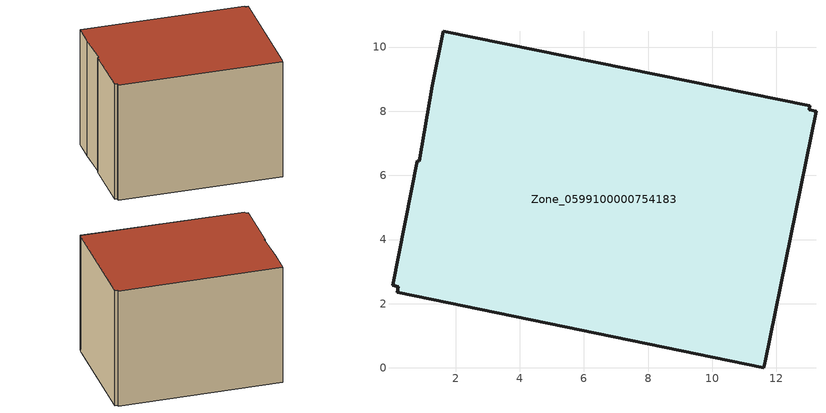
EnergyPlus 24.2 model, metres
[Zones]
Zone_0599100000754183
 floor ground (C_G): 1.28,8.79 1.61,10.49 13.04,8.17 13.02,8.05 13.24,8 11.65,0.21 11.64,0.14 11.61,0 0.18,2.35 0.21,2.53 0.04,2.57 0.81,6.45 0.88,6.44 z0
 wall outside (C_F): 0.18,2.35 11.61,0 11.64,0.14 11.65,0.21 13.24,8 13.02,8.05 13.04,8.17 1.61,10.49 1.28,8.79 0.88,6.44 0.81,6.45 0.04,2.57 0.21,2.53 0.18,2.35 z0:8.88
 roof outside (C_R): 1.61,10.49 1.28,8.79 0.88,6.44 0.81,6.45 0.04,2.57 0.21,2.53 0.18,2.35 11.61,0 11.64,0.14 11.65,0.21 13.24,8 13.02,8.05 13.04,8.17 z8.88
[BUILDING]
Pand.0599100000754183: North Axis=0; Terrain=City; Loads Convergence Tolerance Value=0.04; Temperature Convergence Tolerance Value=0.4; Solar Distribution=FullExterior; Maximum Number of Warmup Days=25; Minimum Number of Warmup Days=1
[Site:Location]
Rotterdam.The.Hague.AP_ZH_NLD Design_Conditions: Latitude=51.96; Longitude=4.45; Time Zone=1; Elevation=-4.5
[SITE:GROUNDTEMPERATURE:BUILDINGSURFACE]
18, 18, 18, 18, 18, 18, 18, 18, 18, 18, 18, 18
[MATERIAL] Thermal Absorptance=0.9; Solar Absorptance=0.7; Visible Absorptance=0.7
Name | Roughness | Thickness | Conductivity | Density | Specific Heat
G.D.2006-2014 | MediumSmooth | 0.15 | 0.06 | 540 | 1210
F.D.2006-2014 | Rough | 0.3 | 0.12 | 1920 | 840
R.D.2006-2014 | MediumRough | 0.2 | 0.08 | 1500 | 1000
[CONSTRUCTION]
C_G: G.D.2006-2014
C_F: F.D.2006-2014
C_R: R.D.2006-2014
[ZONE]
Zone_0599100000754183: Type=1; Multiplier=1; Ceiling Height=Autocalculate; Volume=Autocalculate; Floor Area=autocalculate; Part of Total Floor Area=Yes
[ZONEINFILTRATION:DESIGNFLOWRATE]
Infil_Zone_0599100000754183: Zone or ZoneList or Space or SpaceList=Zone_0599100000754183; Schedule=AlwaysOn; Design Flow Rate Calculation Method=Flow/Area; Flow Rate per Floor Area=0.0021; Constant Term Coefficient=1; Temperature Term Coefficient=0; Velocity Term Coefficient=0; Velocity Squared Term Coefficient=0
[HVACTEMPLATE:ZONE:IDEALLOADSAIRSYSTEM]
Zone_0599100000754183: Maximum Heating Supply Air Temperature=50; Minimum Cooling Supply Air Temperature=13; Maximum Heating Supply Air Humidity Ratio=0.0156; Minimum Cooling Supply Air Humidity Ratio=0.0077; Heating Limit=NoLimit; Cooling Limit=NoLimit; Dehumidification Control Type=ConstantSensibleHeatRatio; Cooling Sensible Heat Ratio=0.7; Dehumidification Setpoint=60; Humidification Control Type=None; Humidification Setpoint=30; Outdoor Air Method=None; Outdoor Air Flow Rate per Person=0.00944; Outdoor Air Flow Rate per Zone Floor Area=0; Outdoor Air Flow Rate per Zone=0; Demand Controlled Ventilation Type=None; Outdoor Air Economizer Type=NoEconomizer; Heat Recovery Type=None; Sensible Heat Recovery Effectiveness=0.7; Latent Heat Recovery Effectiveness=0.65
[ZONECONTROL:THERMOSTAT]
ThermostatControl_Zone_0599100000754183: Zone or ZoneList=Zone_0599100000754183; Control Type Schedule=DualSetpointControlType; Control 1=Thermostat_Zone_0599100000754183; Temperature Difference Between Cutout And Setpoint=0
[THERMOSTATSETPOINT:DUALSETPOINT]
Thermostat_Zone_0599100000754183: Heating Setpoint Temperature Schedule=HeatingSetpoint_Zone_0599100000754183; Cooling Setpoint Temperature Schedule=CoolingSetpoint_Zone_0599100000754183
[SCHEDULE:COMPACT]
HeatingSetpoint_Zone_0599100000754183: Through: 12/31, For: AllDays, Until: 24:00, 21
CoolingSetpoint_Zone_0599100000754183: Through: 12/31, For: AllDays, Until: 24:00, 24
DualSetpointControlType: Through: 12/31, For: AllDays, Until: 24:00, 4
AlwaysOn: Through: 12/31, For: AllDays, Until: 24:00, 1
